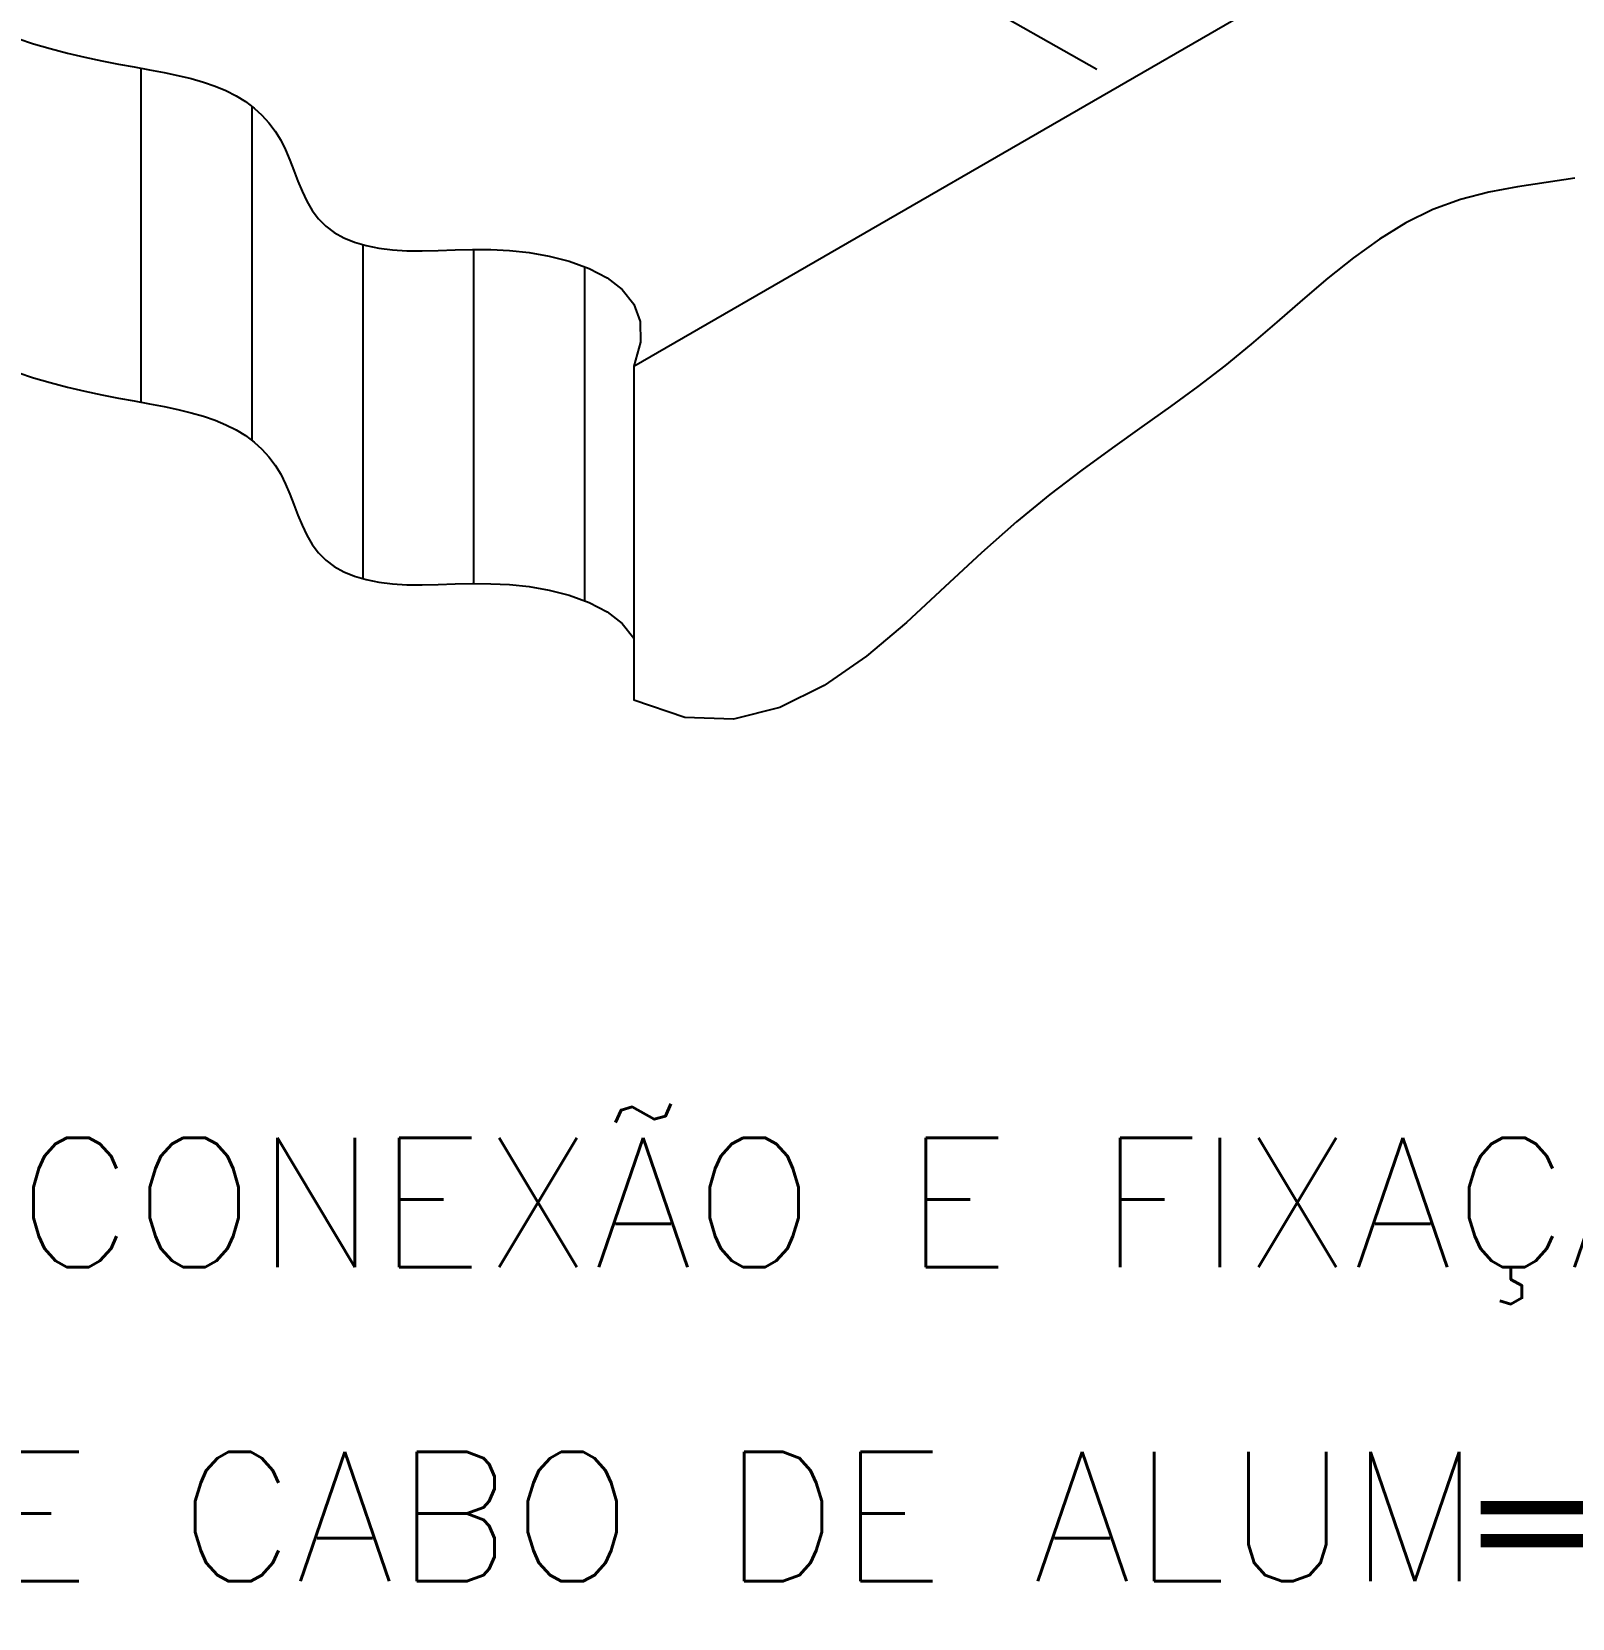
# Model space of a CAD drawing. Header units: millimetres. Extents: x -6405.3 to -6388.3, y -4458.1 to -4447.1.
# Drawn here: x -6399.395 to -6395.227, y -4458.131 to -4453.838 of the extents above; entities that cross this region are included whole.
import ezdxf
from ezdxf.enums import TextEntityAlignment as Align

# ---------------------------------------------------------------- set-up
doc = ezdxf.new("R2010")
doc.units = ezdxf.units.MM
doc.header["$LTSCALE"] = 10
doc.layers.add('Termotécnica', color=7, linetype='Continuous')
doc.styles.add('r140', font='romans.shx')

msp = doc.modelspace()

# ---------------------------------------------------------------- linework, layer by layer
at = {"layer": 'Termotécnica', "color": 2}
for p, q in [((-6397.7658, -4454.743), (-6391.7936, -4451.2949)), ((-6396.5133, -4453.9405), (-6396.9389, -4453.6998)), ((-6397.7658, -4454.743), (-6397.7658, -4455.6468))]:
    msp.add_line(p, q, dxfattribs=at)
at = {"layer": 'Termotécnica', "color": 1}
for p, q in [((-6399.0998, -4453.9372), (-6399.0998, -4454.841)), ((-6398.7998, -4454.0404), (-6398.7998, -4454.9442)), ((-6398.4998, -4454.4142), (-6398.4998, -4455.318)), ((-6398.1998, -4454.4278), (-6398.1998, -4455.3316)), ((-6397.8998, -4454.4741), (-6397.8998, -4455.3779))]:
    msp.add_line(p, q, dxfattribs=at)
at = {"layer": 'Termotécnica', "color": 2}
for points in [[(-6399.4333, -4453.8567), (-6399.3904, -4453.8709), (-6399.3452, -4453.8841), (-6399.2986, -4453.8961), (-6399.2517, -4453.9071), (-6399.2055, -4453.917), (-6399.1607, -4453.9258), (-6399.1178, -4453.9338), (-6399.0766, -4453.9415), (-6399.0372, -4453.9491), (-6398.9998, -4453.9569), (-6398.9642, -4453.9654), (-6398.9307, -4453.9748), (-6398.8991, -4453.9855), (-6398.8697, -4453.9979), (-6398.8423, -4454.0118), (-6398.817, -4454.0275), (-6398.7938, -4454.0449), (-6398.7726, -4454.064), (-6398.7535, -4454.085), (-6398.7365, -4454.1077), (-6398.7215, -4454.1322), (-6398.7085, -4454.1584), (-6398.6969, -4454.186), (-6398.686, -4454.2142), (-6398.6752, -4454.2424), (-6398.6638, -4454.2702), (-6398.6512, -4454.2968), (-6398.6368, -4454.3218), (-6398.6198, -4454.3445), (-6398.5997, -4454.3644), (-6398.5766, -4454.3815), (-6398.5506, -4454.396), (-6398.5217, -4454.4078), (-6398.4901, -4454.4171), (-6398.4559, -4454.424), (-6398.4192, -4454.4286), (-6398.3801, -4454.4309), (-6398.3388, -4454.4312), (-6398.2953, -4454.4302), (-6398.2498, -4454.4288), (-6398.2024, -4454.4278), (-6398.1532, -4454.4281), (-6398.1022, -4454.4305), (-6398.0497, -4454.436), (-6397.9956, -4454.4453), (-6397.9407, -4454.4593), (-6397.8874, -4454.4787), (-6397.8386, -4454.504), (-6397.7973, -4454.536), (-6397.7664, -4454.5753), (-6397.7489, -4454.6224), (-6397.7477, -4454.6781), (-6397.7658, -4454.743)], [(-6395.2205, -4454.2351), (-6395.2978, -4454.2467), (-6395.3755, -4454.2585), (-6395.453, -4454.273), (-6395.5296, -4454.2926), (-6395.6047, -4454.3195), (-6395.6777, -4454.3554), (-6395.749, -4454.3995), (-6395.819, -4454.45), (-6395.8882, -4454.5053), (-6395.9571, -4454.5638), (-6396.0263, -4454.6239), (-6396.0961, -4454.6841), (-6396.1671, -4454.7425), (-6396.2398, -4454.7983), (-6396.3145, -4454.8526), (-6396.3916, -4454.9072), (-6396.4714, -4454.9639), (-6396.5543, -4455.0246), (-6396.6407, -4455.0909), (-6396.731, -4455.1648), (-6396.8254, -4455.2481), (-6396.9243, -4455.3408), (-6397.0281, -4455.4368), (-6397.1369, -4455.5284), (-6397.251, -4455.6078), (-6397.3707, -4455.6671), (-6397.4963, -4455.6985), (-6397.6279, -4455.6944), (-6397.7658, -4455.6468)], [(-6399.4333, -4454.7605), (-6399.3904, -4454.7748), (-6399.3452, -4454.7879), (-6399.2986, -4454.7999), (-6399.2517, -4454.8109), (-6399.2055, -4454.8208), (-6399.1607, -4454.8296), (-6399.1178, -4454.8376), (-6399.0766, -4454.8453), (-6399.0372, -4454.8529), (-6398.9998, -4454.8607), (-6398.9642, -4454.8692), (-6398.9307, -4454.8786), (-6398.8991, -4454.8894), (-6398.8697, -4454.9017), (-6398.8423, -4454.9157), (-6398.817, -4454.9313), (-6398.7938, -4454.9487), (-6398.7726, -4454.9679), (-6398.7535, -4454.9888), (-6398.7365, -4455.0115), (-6398.7215, -4455.036), (-6398.7085, -4455.0622), (-6398.6969, -4455.0898), (-6398.686, -4455.118), (-6398.6752, -4455.1462), (-6398.6638, -4455.174), (-6398.6512, -4455.2006), (-6398.6368, -4455.2256), (-6398.6198, -4455.2483), (-6398.5997, -4455.2682), (-6398.5766, -4455.2853), (-6398.5506, -4455.2998), (-6398.5217, -4455.3116), (-6398.4901, -4455.3209), (-6398.4559, -4455.3278), (-6398.4192, -4455.3324), (-6398.3801, -4455.3347), (-6398.3388, -4455.335), (-6398.2953, -4455.334), (-6398.2498, -4455.3326), (-6398.2024, -4455.3316), (-6398.1532, -4455.3319), (-6398.1022, -4455.3343), (-6398.0497, -4455.3398), (-6397.9956, -4455.3491), (-6397.9407, -4455.3631), (-6397.8874, -4455.3825), (-6397.8386, -4455.4078), (-6397.7973, -4455.4398), (-6397.7664, -4455.4791), (-6397.7658, -4455.4805)]]:
    msp.add_lwpolyline(points, dxfattribs=at)

# ---------------------------------------------------------------- texts
at = {"layer": 'Termotécnica', "color": 5, "style": 'r140'}
for s, p in [(' CONEXÃO E FIXAÇÃO ENTRE', (-6396.3082, -4457.2861)), ('RE-BAR E CABO DE ALUM═NIO NA CAPTAÇÃO', (-6396.3082, -4458.1363))]:
    msp.add_text(s, height=0.35, dxfattribs=at).set_placement(p, align=Align.BOTTOM_CENTER)

doc.saveas('drawing.dxf')
